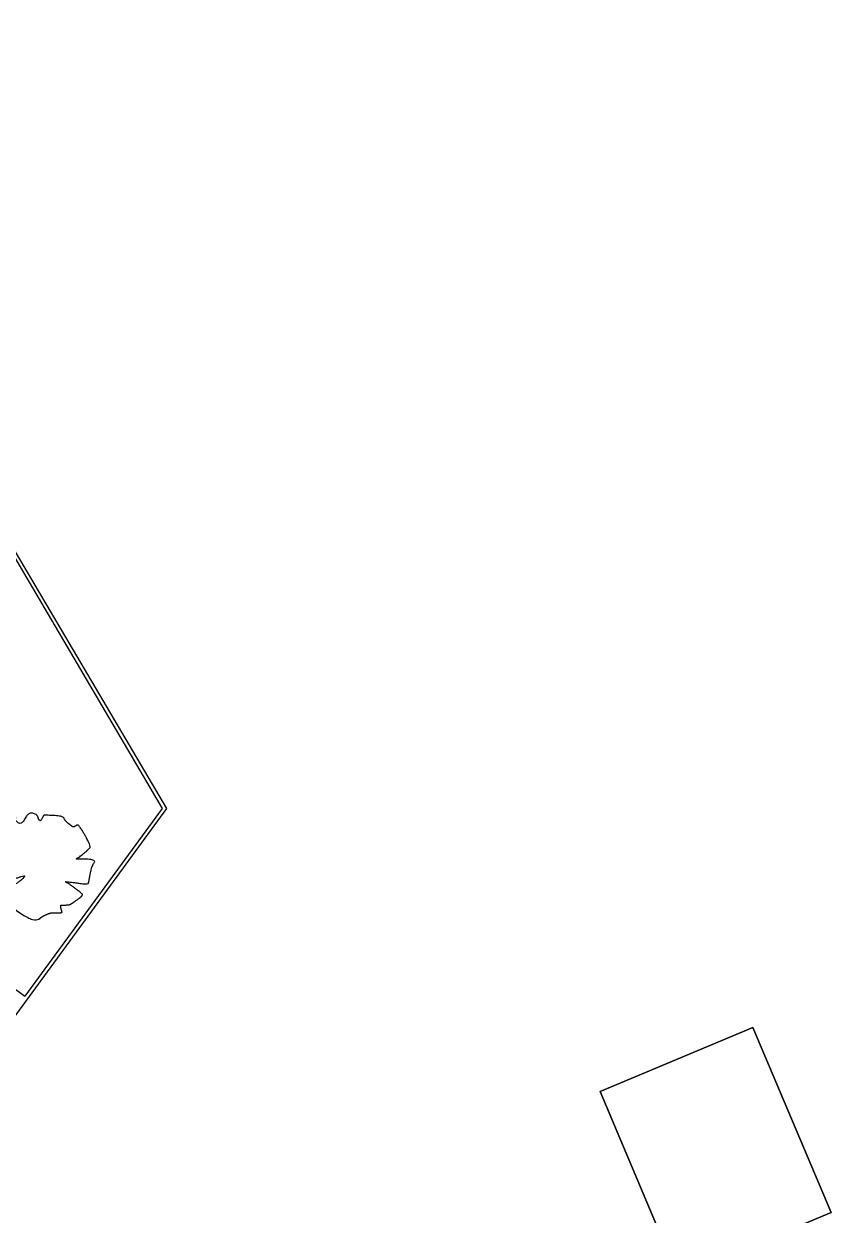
# Model space of a CAD drawing. Header units: metres. Extents: x -1 to 177, y -18 to 89.
# Drawn here: x 152.68 to 175.38, y 55.63 to 89.13 of the extents above; entities that cross this region are included whole.
import ezdxf

# ---------------------------------------------------------------- set-up
doc = ezdxf.new("R2010")
doc.units = ezdxf.units.M
doc.header["$LTSCALE"] = 1016
doc.layers.add('Areas', color=30, linetype='Continuous', lineweight=25, true_color=0xff7f00)
doc.layers.add('Trees & shrubs', color=96, linetype='Continuous', lineweight=25, true_color=0x008000)

msp = doc.modelspace()

# ---------------------------------------------------------------- linework, layer by layer
at = {"layer": 'Areas'}
for p, q in [((143.671, 89.127), (156.689, 67.058)), ((143.671, 89.127), (156.689, 67.058)), ((143.614, 89.027), (156.569, 67.063)), ((143.614, 89.027), (156.569, 67.063)), ((156.689, 67.058), (130.157, 30.814)), ((156.689, 67.058), (130.157, 30.814)), ((156.569, 67.063), (152.707, 61.789)), ((156.569, 67.063), (152.707, 61.789)), ((150.08, 63.712), (152.707, 61.789)), ((151.113, 62.956), (152.707, 61.789)), ((173.18, 60.9), (175.38, 55.7))]:
    msp.add_line(p, q, dxfattribs=at)
at = {"layer": 'Areas', "flags": 128}
msp.add_lwpolyline([(175.38, 55.7), (171.08, 53.9), (168.88, 59.1), (173.18, 60.9)], dxfattribs=at)
msp.add_lwpolyline([(175.38, 55.7), (173.18, 60.9), (168.88, 59.1), (171.08, 53.9)], close=True, dxfattribs=at)
at = {"layer": 'Trees & shrubs'}
msp.add_open_spline([(152.463, 66.794), (152.315, 66.754), (151.983, 66.55), (152.112, 66.394), (152.126, 66.382), (152.205, 66.288), (152.189, 66.26), (152.128, 66.263), (151.995, 66.291), (151.969, 66.283), (151.881, 66.21), (151.723, 65.694), (151.737, 65.593), (151.771, 65.564), (152.144, 65.565), (152.2, 65.538), (152.099, 65.499), (151.745, 65.398), (151.671, 65.338), (151.667, 65.319), (151.713, 65.137), (151.726, 65.115), (151.763, 65.065), (151.799, 64.874), (151.847, 64.838), (151.908, 64.847), (152.548, 65.148), (152.696, 65.171), (152.707, 65.163), (152.651, 65.092), (152.641, 65.082), (152.484, 64.957), (152.114, 64.7), (151.991, 64.582), (152.144, 64.432), (152.932, 63.869), (153.093, 63.948), (153.139, 63.991), (153.37, 64.112), (153.446, 64.126), (153.49, 64.127), (153.725, 64.121), (153.755, 64.148), (153.743, 64.182), (153.705, 64.32), (153.722, 64.348), (153.945, 64.343), (154.037, 64.397), (154.218, 64.526), (154.255, 64.55), (154.325, 64.614), (154.328, 64.649), (154.26, 64.714), (153.895, 64.987), (153.821, 65.004), (153.982, 64.997), (154.444, 64.928), (154.504, 64.96), (154.565, 65.426), (154.75, 65.655), (154.152, 65.638), (154.26, 65.711), (154.454, 65.876), (154.538, 65.96), (154.555, 66.034), (154.26, 66.551), (154.207, 66.594), (154.162, 66.601), (154.089, 66.536), (154.052, 66.549), (153.824, 66.707), (153.796, 66.871), (153.236, 66.872), (153.219, 66.841), (153.165, 66.735), (153.137, 66.716), (153.097, 66.738), (153.073, 66.841), (153.049, 66.872), (152.836, 67.025), (152.584, 66.537), (152.454, 66.727), (152.447, 66.739), (152.439, 66.745), (152.432, 66.751), (152.432, 66.761)], degree=2, knots=[0, 0, 0, 1, 2, 2, 3, 4, 4, 5, 6, 6, 7, 8, 8, 9, 10, 10, 11, 12, 12, 13, 14, 14, 15, 16, 16, 17, 18, 18, 19, 20, 20, 21, 22, 22, 23, 24, 24, 25, 26, 26, 27, 28, 28, 29, 30, 30, 31, 32, 32, 33, 34, 34, 35, 36, 36, 37, 38, 38, 39, 40, 40, 41, 42, 42, 43, 44, 44, 45, 46, 46, 47, 48, 48, 49, 50, 50, 51, 52, 52, 53, 54, 54, 55, 55, 56, 56, 56], dxfattribs=at)

doc.saveas('drawing.dxf')
